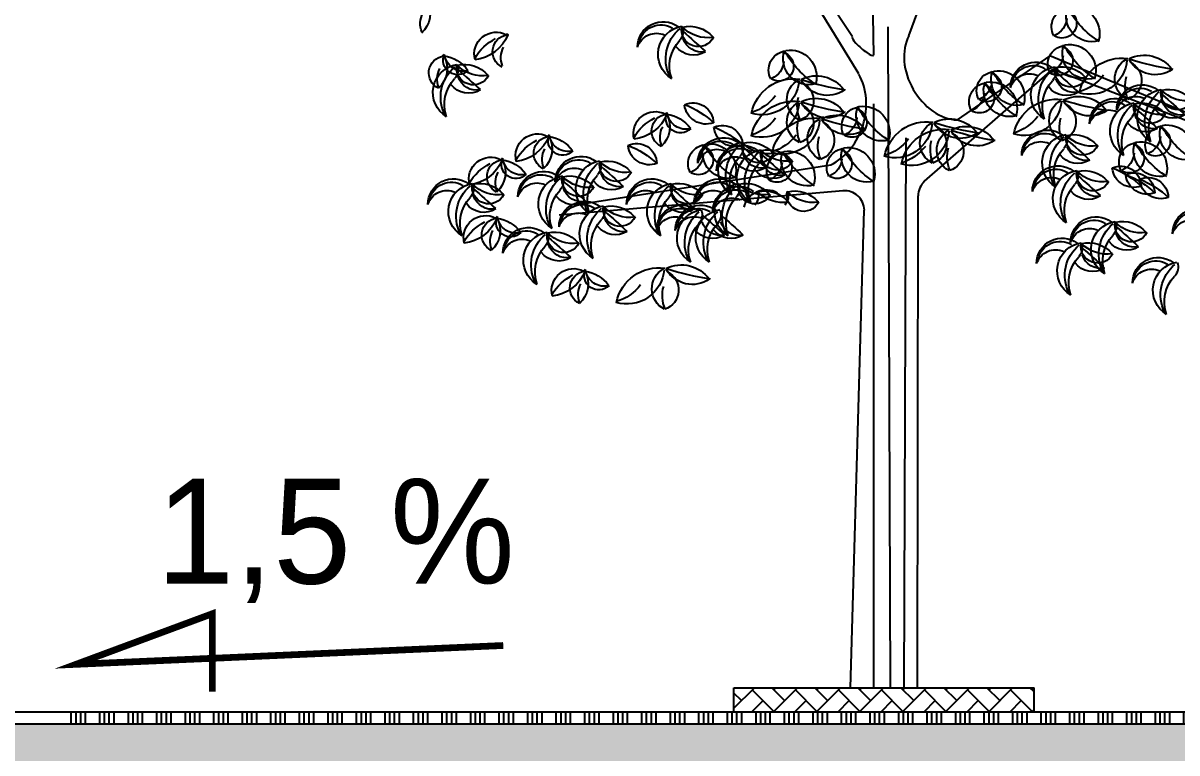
# Model space of a CAD drawing. Header units: metres. Extents: x 563124 to 573994, y 2062953 to 2068466.
# Drawn here: x 572878.2 to 572955.2, y 2065774 to 2065822.8 of the extents above; entities that cross this region are included whole.
import ezdxf

# ---------------------------------------------------------------- set-up
doc = ezdxf.new("R2010")
doc.units = ezdxf.units.M
doc.linetypes.add('ACAD_ISO06W100', pattern=[36, 24, -3, 0, -3, 0, -3, 0, -3])
for name, color, linetype in [('00 - hatch GT', 8, 'CONTINUOUS'), ('A', 7, 'CONTINUOUS'), ('MC2', 9, 'CONTINUOUS'), ('MCN', 7, 'CONTINUOUS'), ('Muong', 5, 'CONTINUOUS')]:
    doc.layers.add(name, color=color, linetype=linetype)
doc.styles.add('KTEN', font='VHAVAN.ttf')

# ---------------------------------------------------------------- blocks, each defined once
blk = doc.blocks.new('cay')
at = {"layer": 'A', "color": 86, "ltscale": 5}
for p, q in [((-0.155, 13.254), (-0.107, 9.681)), ((0.435, 9.974), (1.021, 11.585)), ((-0.428, 9.957), (-1.211, 11.151)), ((-0.33, 9.391), (-1.358, 11.077)), ((2.591, 9.667), (1.176, 8.688)), ((4.696, 8.791), (2.591, 9.667)), ((0.676, 7.751), (2.639, 9.467)), ((2.639, 9.467), (5.808, 8.244)), ((-4.598, 7.401), (-0.76, 8.001)), ((-0.572, 7.603), (-4.915, 7.231))]:
    blk.add_line(p, q, dxfattribs=at)
at = {"layer": 'A', "color": 35, "ltscale": 5}
for p, q in [((0.115, 10.111), (0.147, 0.003)), ((-0.101, 0.003), (-0.101, 8.937)), ((0.391, 8.414), (0.359, 0.003)), ((0.569, 0.003), (0.579, 7.525)), ((-0.46, 0.003), (-0.246, 7.309)), ((-0.46, 0.003), (0.569, 0.003))]:
    blk.add_line(p, q, dxfattribs=at)
at = {"layer": 'A', "color": 86, "ltscale": 5, "extrusion": (0, 0, -1)}
for centre, major_axis, start_param, end_param in [((-7.289, 10.318), (-0.285, 0.285), 1.860342, 3.201623), ((2.948, 10.011), (-0.286, 0.286), 0.614746, 2.622486), ((-6.7, 10.157), (0.239, 0.239), 3.552711, 4.423649), ((2.909, 10.111), (-0.206, 0.206), 5.007198, 6.905219), ((2.776, 10.165), (-0.159, 0.159), 1.150101, 4.47849), ((2.534, 10.27), (-0.225, 0.225), 2.445088, 3.504227), ((3.234, 10.279), (-0.279, 0.279), 3.659555, 5.835108), ((4.075, 11.053), (0.971, 0.971), 2.912087, 3.439363), ((-3.325, 9.801), (-0.276, 0.276), 5.498117, 7.704834), ((-3.358, 9.799), (-0.242, 0.242), 5.711118, 7.611277), ((-2.966, 9.691), (-0.308, 0.308), 4.472835, 6.909417), ((-2.682, 9.621), (0.426, 0.426), 3.467395, 4.80905), ((-3.218, 10.043), (0.142, 0.142), 0.420212, 1.534934), ((-2.783, 10.067), (-0.182, 0.182), 2.815363, 5.688932), ((-2.643, 10.483), (0.38, 0.38), 2.187742, 3.17496), ((-2.922, 9.649), (-0.334, 0.334), 0.556112, 1.642752), ((-5.875, 9.694), (0.238, 0.238), 3.667651, 5.98499), ((-6.272, 10.221), (-0.436, 0.436), 2.738079, 3.818561), ((-5.546, 9.253), (0.537, 0.537), 4.446906, 5.034605), ((-5.671, 9.732), (-0.185, 0.185), 4.383511, 6.915795), ((-5.708, 9.994), (-0.00665, 0.00665), 5.115902, 9.021265), ((-3.423, 9.707), (0.217, 0.217), 4.239143, 5.920483), ((-2.647, 9.512), (-0.409, 0.409), 5.158521, 6.247323), ((-12.198, -0.546), (-9.908, 9.908), 1.49981, 1.532128), ((-2.733, 10.025), (0.211, 0.211), 2.160582, 3.622054), ((-2.733, 10.025), (0.211, 0.211), 2.160582, 3.622054), ((-5.466, 9.638), (-0.239, 0.239), 5.123508, 5.994445), ((-2.857, 10.022), (0.242, 0.242), 1.795823, 3.271524), ((-1.418, 9.453), (-0.206, 0.206), 5.007198, 6.905219), ((-1.552, 9.507), (-0.159, 0.159), 1.150101, 4.47849), ((-1.093, 9.621), (0.279, 0.279), 2.088759, 4.264312), ((-0.253, 10.395), (0.971, 0.971), 2.912087, 3.439363), ((-1.38, 9.352), (-0.286, 0.286), 0.614746, 2.622486), ((2.852, 9.539), (-0.206, 0.206), 5.007198, 6.905219), ((2.719, 9.593), (-0.159, 0.159), 1.150101, 4.47849), ((3.177, 9.707), (0.279, 0.279), 2.088759, 4.264312), ((4.017, 10.481), (0.971, 0.971), 2.912087, 3.439363), ((2.891, 9.438), (-0.286, 0.286), 0.614746, 2.622486), ((4.034, 9.148), (-0.375, 0.375), 0.326398, 1.725779), ((-6.646, 9.407), (0.185, 0.185), 2.812715, 5.344999), ((-6.409, 9.107), (-0.308, 0.308), 4.472835, 6.909417), ((-7.029, 9.474), (0.285, 0.285), 0.289545, 1.630827), ((-6.466, 9.602), (0.157, 0.157), 1.563048, 4.361475), ((-6.683, 9.67), (-0.00665, 0.00665), 5.115902, 9.021265), ((-6.745, 9.138), (-0.377, 0.377), 0.918783, 1.727508), ((-6.382, 9.724), (0.204, 0.204), 2.093295, 3.787016), ((-6.66, 9.459), (-0.142, 0.142), 1.991008, 3.10573), ((-6.225, 9.482), (0.182, 0.182), 1.244566, 4.118135), ((-6.085, 9.898), (0.38, 0.38), 2.187742, 3.17496), ((-6.364, 9.065), (0.334, 0.334), -1.014685, 0.071956), ((-1.794, 9.611), (-0.225, 0.225), 2.445088, 3.504227), ((2.378, 9.182), (0.276, 0.276), 3.927321, 6.134038), ((2.345, 9.179), (-0.242, 0.242), 5.711118, 7.611277), ((2.476, 9.697), (-0.225, 0.225), 2.445088, 3.504227), ((3.204, 9.649), (-0.402, 0.402), 2.433136, 4.223651), ((3.692, 8.973), (-0.468, 0.468), 5.699572, 7.205201), ((3.934, 9.312), (-0.247, 0.247), 4.396524, 6.561294), ((3.686, 9.294), (0.218, 0.218), -0.325702, 2.039209), ((5.125, 13.761), (-3.075, 3.075), 4.075814, 4.235243), ((4.204, 9.839), (0.325, 0.325), 1.757159, 3.40724), ((-6.441, 9.313), (-0.239, 0.239), 5.123508, 5.994445), ((-6.124, 9.037), (-0.426, 0.426), 5.038191, 6.379846), ((-15.64, -1.13), (9.908, 9.908), -0.070986, -0.038668), ((-1.323, 8.658), (0.468, 0.468), 4.128775, 5.634405), ((-0.981, 8.833), (0.375, 0.375), -1.244398, 0.154982), ((1.763, 9.138), (0.206, 0.206), 3.436401, 5.334422), ((1.629, 9.192), (0.159, 0.159), -0.420695, 2.907694), ((2.088, 9.306), (-0.279, 0.279), 3.659555, 5.835108), ((2.928, 10.08), (-0.971, 0.971), 4.482883, 5.01016), ((1.802, 9.037), (0.286, 0.286), -0.95605, 1.05169), ((2.28, 9.087), (0.217, 0.217), 4.239143, 5.920483), ((2.737, 9.072), (-0.308, 0.308), 4.472835, 6.909417), ((3.021, 9.002), (-0.426, 0.426), 5.038191, 6.379846), ((2.485, 9.424), (-0.142, 0.142), 1.991008, 3.10573), ((2.92, 9.447), (0.182, 0.182), 1.244566, 4.118135), ((3.06, 9.863), (0.38, 0.38), 2.187742, 3.17496), ((2.781, 9.029), (0.334, 0.334), -1.014685, 0.071956), ((-6.495, -1.166), (-9.908, 9.908), 1.49981, 1.532128), ((2.818, 9.832), (-0.53, 0.53), 3.01483, 3.620465), ((-6.089, 8.928), (0.409, 0.409), 3.587724, 4.676526), ((-6.299, 9.438), (-0.242, 0.242), 3.366619, 4.84232), ((-6.175, 9.441), (0.211, 0.211), 2.160582, 3.622054), ((-6.175, 9.441), (0.211, 0.211), 2.160582, 3.622054), ((-1.811, 9.334), (-0.402, 0.402), 2.433136, 4.223651), ((-1.081, 8.997), (0.247, 0.247), 2.825728, 4.990497), ((-1.329, 8.979), (-0.218, 0.218), 1.245095, 3.610005), ((0.109, 13.446), (-3.075, 3.075), 4.075814, 4.235243), ((-0.812, 9.524), (-0.325, 0.325), 3.327955, 4.978036), ((1.648, 8.966), (0.206, 0.206), 3.436401, 5.334422), ((1.515, 9.02), (-0.159, 0.159), 1.150101, 4.47849), ((1.387, 9.296), (-0.225, 0.225), 2.445088, 3.504227), ((1.973, 9.134), (-0.279, 0.279), 3.659555, 5.835108), ((2.814, 9.908), (-0.971, 0.971), 4.482883, 5.01016), ((1.687, 8.865), (0.286, 0.286), -0.95605, 1.05169), ((3.056, 8.892), (0.409, 0.409), 3.587724, 4.676526), ((2.846, 9.402), (-0.242, 0.242), 3.366619, 4.84232), ((2.97, 9.405), (0.211, 0.211), 2.160582, 3.622054), ((2.97, 9.405), (0.211, 0.211), 2.160582, 3.622054), ((4.004, 8.836), (0.276, 0.276), 3.927321, 6.134038), ((3.972, 8.833), (0.242, 0.242), 4.140322, 6.04048), ((4.24, 9.21), (0.351, 0.351), 3.505368, 4.213137), ((4.408, 8.683), (-0.334, 0.334), 0.556112, 1.642752), ((-2.198, 9.517), (0.53, 0.53), 1.444034, 2.049669), ((-1.323, 8.315), (-0.468, 0.468), 5.699572, 7.205201), ((-0.775, 8.895), (-0.351, 0.351), 5.076164, 5.783933), ((-0.981, 8.489), (0.375, 0.375), -1.244398, 0.154982), ((1.273, 9.124), (-0.225, 0.225), 2.445088, 3.504227), ((2.689, 8.343), (0.468, 0.468), 4.128775, 5.634405), ((3.031, 8.518), (0.375, 0.375), -1.244398, 0.154982), ((3.589, 8.628), (-0.276, 0.276), 5.498117, 7.704834), ((3.907, 8.742), (0.217, 0.217), 4.239143, 5.920483), ((4.363, 8.726), (-0.308, 0.308), 4.472835, 6.909417), ((4.648, 8.656), (0.426, 0.426), 3.467395, 4.80905), ((4.112, 9.078), (0.142, 0.142), 0.420212, 1.534934), ((4.547, 9.101), (0.182, 0.182), 1.244566, 4.118135), ((4.687, 9.517), (0.38, 0.38), 2.187742, 3.17496), ((-4.868, -1.512), (9.908, 9.908), -0.070986, -0.038668), ((-3.442, 8.479), (0.238, 0.238), 3.667651, 5.98499), ((-2.866, 8.639), (0.22, 0.22), -1.216832, 0.772059), ((-2.667, 8.955), (0.234, 0.234), 2.008596, 3.810898), ((-3.488, 7.644), (0.97, 0.97), -0.413939, -0.030834), ((-1.811, 8.991), (-0.402, 0.402), 2.433136, 4.223651), ((-1.081, 8.654), (-0.247, 0.247), 4.396524, 6.561294), ((-1.329, 8.636), (0.218, 0.218), -0.325702, 2.039209), ((0.109, 13.102), (-3.075, 3.075), 4.075814, 4.235243), ((-0.812, 9.181), (0.325, 0.325), 1.757159, 3.40724), ((-0.301, 8.593), (-0.206, 0.206), 5.007198, 6.905219), ((-0.434, 8.648), (-0.159, 0.159), 1.150101, 4.47849), ((0.024, 8.761), (-0.279, 0.279), 3.659555, 5.835108), ((0.865, 9.535), (0.971, 0.971), 2.912087, 3.439363), ((-0.262, 8.493), (-0.286, 0.286), 0.614746, 2.622486), ((2.201, 9.019), (-0.402, 0.402), 2.433136, 4.223651), ((2.931, 8.682), (-0.247, 0.247), 4.396524, 6.561294), ((2.683, 8.664), (0.218, 0.218), -0.325702, 2.039209), ((4.122, 13.131), (-3.075, 3.075), 4.075814, 4.235243), ((3.201, 9.209), (-0.325, 0.325), 3.327955, 4.978036), ((3.491, 8.534), (0.217, 0.217), 4.239143, 5.920483), ((3.557, 8.626), (-0.242, 0.242), 5.711118, 7.611277), ((3.948, 8.518), (-0.308, 0.308), 4.472835, 6.909417), ((4.233, 8.448), (0.426, 0.426), 3.467395, 4.80905), ((3.697, 8.87), (0.142, 0.142), 0.420212, 1.534934), ((4.131, 8.893), (-0.182, 0.182), 2.815363, 5.688932), ((4.272, 9.309), (0.38, 0.38), 2.187742, 3.17496), ((3.992, 8.476), (-0.334, 0.334), 0.556112, 1.642752), ((-5.284, -1.719), (9.908, 9.908), -0.070986, -0.038668), ((4.683, 8.546), (-0.409, 0.409), 5.158521, 6.247323), ((4.473, 9.056), (0.242, 0.242), 1.795823, 3.271524), ((4.597, 9.059), (0.211, 0.211), 2.160582, 3.622054), ((4.597, 9.059), (0.211, 0.211), 2.160582, 3.622054), ((-3.839, 9.006), (-0.436, 0.436), 2.738079, 3.818561), ((-3.113, 8.039), (0.537, 0.537), 4.446906, 5.034605), ((-3.238, 8.518), (-0.185, 0.185), 4.383511, 6.915795), ((-3.622, 8.585), (-0.285, 0.285), 1.860342, 3.201623), ((-3.059, 8.712), (0.157, 0.157), 1.563048, 4.361475), ((-3.275, 8.78), (-0.00665, 0.00665), 5.115902, 9.021265), ((-3.338, 8.248), (-0.377, 0.377), 0.918783, 1.727508), ((-2.975, 8.834), (0.204, 0.204), 2.093295, 3.787016), ((-2.198, 9.173), (-0.53, 0.53), 3.01483, 3.620465), ((-1.496, 8.733), (-0.402, 0.402), 2.433136, 4.223651), ((-1.008, 8.057), (0.468, 0.468), 4.128775, 5.634405), ((-0.775, 8.551), (0.351, 0.351), 3.505368, 4.213137), ((-0.766, 8.396), (-0.247, 0.247), 4.396524, 6.561294), ((-1.014, 8.378), (0.218, 0.218), -0.325702, 2.039209), ((-0.666, 8.231), (0.375, 0.375), -1.244398, 0.154982), ((0.425, 12.844), (-3.075, 3.075), 4.075814, 4.235243), ((-0.496, 8.923), (-0.325, 0.325), 3.327955, 4.978036), ((-0.676, 8.752), (-0.225, 0.225), 2.445088, 3.504227), ((0.711, 8), (0.468, 0.468), 4.128775, 5.634405), ((1.054, 8.174), (0.375, 0.375), -1.244398, 0.154982), ((1.312, 8.06), (0.375, 0.375), -1.244398, 0.154982), ((1.815, 9.202), (0.53, 0.53), 1.444034, 2.049669), ((3.237, 8.58), (-0.351, 0.351), 5.076164, 5.783933), ((4.268, 8.339), (-0.409, 0.409), 5.158521, 6.247323), ((4.181, 8.852), (0.211, 0.211), 2.160582, 3.622054), ((4.181, 8.852), (0.211, 0.211), 2.160582, 3.622054), ((-5.244, 8.139), (-0.238, 0.238), 5.238447, 7.555786), ((-3.033, 8.424), (0.239, 0.239), 3.552711, 4.423649), ((-2.416, 8.294), (0.22, 0.22), -1.216832, 0.772059), ((-2.217, 8.609), (-0.234, 0.234), 3.579392, 5.381695), ((-3.038, 7.298), (-0.97, 0.97), 1.156858, 1.539962), ((0.223, 8.676), (-0.402, 0.402), 2.433136, 4.223651), ((0.481, 8.561), (-0.402, 0.402), 2.433136, 4.223651), ((0.969, 7.885), (0.468, 0.468), 4.128775, 5.634405), ((0.954, 8.339), (0.247, 0.247), 2.825728, 4.990497), ((0.705, 8.321), (-0.218, 0.218), 1.245095, 3.610005), ((2.144, 12.787), (-3.075, 3.075), 4.075814, 4.235243), ((1.223, 8.866), (0.325, 0.325), 1.757159, 3.40724), ((1.212, 8.224), (0.247, 0.247), 2.825728, 4.990497), ((0.963, 8.206), (-0.218, 0.218), 1.245095, 3.610005), ((2.402, 12.672), (-3.075, 3.075), 4.075814, 4.235243), ((1.481, 8.751), (-0.325, 0.325), 3.327955, 4.978036), ((2.551, 8.144), (-0.276, 0.276), 5.498117, 7.704834), ((2.518, 8.141), (-0.242, 0.242), 5.711118, 7.611277), ((2.954, 7.992), (0.334, 0.334), -1.014685, 0.071956), ((4.058, 8.849), (0.242, 0.242), 1.795823, 3.271524), ((4.342, 8.307), (-0.206, 0.206), 5.007198, 6.905219), ((4.209, 8.361), (-0.159, 0.159), 1.150101, 4.47849), ((4.667, 8.475), (0.279, 0.279), 2.088759, 4.264312), ((5.508, 9.249), (0.971, 0.971), 2.912087, 3.439363), ((4.381, 8.207), (-0.286, 0.286), 0.614746, 2.622486), ((-5.642, 8.666), (0.436, 0.436), 1.167283, 2.247765), ((-4.916, 7.698), (-0.537, 0.537), 6.017703, 6.605402), ((-5.041, 8.177), (0.185, 0.185), 2.812715, 5.344999), ((-5.424, 8.244), (-0.285, 0.285), 1.860342, 3.201623), ((-4.861, 8.371), (-0.157, 0.157), 3.133844, 5.932271), ((-5.078, 8.439), (0.00665, 0.00665), 3.545106, 7.450468), ((-5.14, 7.907), (0.377, 0.377), -0.652013, 0.156712), ((-4.777, 8.493), (-0.204, 0.204), 3.664091, 5.357812), ((-3.731, 8.017), (0.22, 0.22), -1.216832, 0.772059), ((-4.354, 7.021), (-0.97, 0.97), 1.156858, 1.539962), ((-2.651, 8.021), (-0.206, 0.206), 5.007198, 6.905219), ((-2.404, 8.027), (0.276, 0.276), 3.927321, 6.134038), ((-2.436, 8.024), (-0.242, 0.242), 5.711118, 7.611277), ((-2.326, 8.189), (0.279, 0.279), 2.088759, 4.264312), ((-1.485, 8.963), (0.971, 0.971), 2.912087, 3.439363), ((-2.612, 7.92), (-0.286, 0.286), 0.614746, 2.622486), ((-2.118, 7.912), (-0.276, 0.276), 5.498117, 7.704834), ((-2.045, 7.917), (-0.308, 0.308), 4.472835, 6.909417), ((-1.76, 7.847), (-0.426, 0.426), 5.038191, 6.379846), ((-2.296, 8.269), (-0.142, 0.142), 1.991008, 3.10573), ((-1.862, 8.292), (0.182, 0.182), 1.244566, 4.118135), ((-1.722, 8.708), (0.38, 0.38), 2.187742, 3.17496), ((-2.001, 7.874), (0.334, 0.334), -1.014685, 0.071956), ((-1.882, 8.915), (0.53, 0.53), 1.444034, 2.049669), ((-0.46, 8.294), (-0.351, 0.351), 5.076164, 5.783933), ((-0.163, 8.858), (0.53, 0.53), 1.444034, 2.049669), ((1.26, 8.236), (-0.351, 0.351), 5.076164, 5.783933), ((2.453, 8.05), (0.217, 0.217), 4.239143, 5.920483), ((2.91, 8.034), (-0.308, 0.308), 4.472835, 6.909417), ((3.194, 7.964), (-0.426, 0.426), 5.038191, 6.379846), ((2.658, 8.386), (-0.142, 0.142), 1.991008, 3.10573), ((3.093, 8.409), (-0.182, 0.182), 2.815363, 5.688932), ((3.233, 8.825), (0.38, 0.38), 2.187742, 3.17496), ((-6.322, -2.203), (9.908, 9.908), -0.070986, -0.038668), ((3.941, 8.049), (-0.206, 0.206), 5.007198, 6.905219), ((3.808, 8.103), (-0.159, 0.159), 1.150101, 4.47849), ((4.266, 8.217), (-0.279, 0.279), 3.659555, 5.835108), ((5.106, 8.991), (-0.971, 0.971), 4.482883, 5.01016), ((3.98, 7.949), (-0.286, 0.286), 0.614746, 2.622486), ((3.967, 8.465), (-0.225, 0.225), 2.445088, 3.504227), ((-5.958, 7.782), (-0.238, 0.238), 5.238447, 7.555786), ((-4.836, 8.083), (-0.239, 0.239), 5.123508, 5.994445), ((-4.582, 7.741), (0.276, 0.276), 3.927321, 6.134038), ((-3.532, 8.333), (-0.234, 0.234), 3.579392, 5.381695), ((-2.784, 8.075), (0.159, 0.159), -0.420695, 2.907694), ((-3.026, 8.179), (-0.225, 0.225), 2.445088, 3.504227), ((-2.502, 7.933), (0.217, 0.217), 4.239143, 5.920483), ((-2.215, 7.818), (0.217, 0.217), 4.239143, 5.920483), ((-2.15, 7.91), (-0.242, 0.242), 5.711118, 7.611277), ((-1.725, 7.737), (0.409, 0.409), 3.587724, 4.676526), ((-1.759, 7.802), (-0.308, 0.308), 4.472835, 6.909417), ((-1.474, 7.732), (0.426, 0.426), 3.467395, 4.80905), ((-11.277, -2.32), (-9.908, 9.908), 1.49981, 1.532128), ((-1.812, 8.25), (0.211, 0.211), 2.160582, 3.622054), ((-1.812, 8.25), (0.211, 0.211), 2.160582, 3.622054), ((-2.01, 8.154), (0.142, 0.142), 0.420212, 1.534934), ((-1.575, 8.178), (-0.182, 0.182), 2.815363, 5.688932), ((-1.435, 8.594), (0.38, 0.38), 2.187742, 3.17496), ((-1.714, 7.76), (-0.334, 0.334), 0.556112, 1.642752), ((-10.99, -2.435), (9.908, 9.908), -0.070986, -0.038668), ((-1.447, 7.906), (0.206, 0.206), 3.436401, 5.334422), ((-1.58, 7.96), (0.159, 0.159), -0.420695, 2.907694), ((-1.122, 8.074), (-0.279, 0.279), 3.659555, 5.835108), ((-0.281, 8.848), (-0.971, 0.971), 4.482883, 5.01016), ((-1.408, 7.806), (0.286, 0.286), -0.95605, 1.05169), ((-0.53, 7.963), (-0.206, 0.206), 5.007198, 6.905219), ((-0.663, 8.017), (-0.159, 0.159), 1.150101, 4.47849), ((-0.205, 8.131), (0.279, 0.279), 2.088759, 4.264312), ((0.636, 8.905), (-0.971, 0.971), 4.482883, 5.01016), ((-0.491, 7.863), (-0.286, 0.286), 0.614746, 2.622486), ((0.095, 8.743), (0.53, 0.53), 1.444034, 2.049669), ((1.518, 8.122), (-0.351, 0.351), 5.076164, 5.783933), ((3.229, 7.854), (0.409, 0.409), 3.587724, 4.676526), ((3.019, 8.365), (-0.242, 0.242), 3.366619, 4.84232), ((3.143, 8.368), (0.211, 0.211), 2.160582, 3.622054), ((3.143, 8.368), (0.211, 0.211), 2.160582, 3.622054), ((3.565, 8.208), (0.225, 0.225), 0.874292, 1.93343), ((-6.356, 8.309), (-0.436, 0.436), 2.738079, 3.818561), ((-5.63, 7.341), (0.537, 0.537), 4.446906, 5.034605), ((-5.755, 7.82), (-0.185, 0.185), 4.383511, 6.915795), ((-6.138, 7.887), (0.285, 0.285), 0.289545, 1.630827), ((-5.576, 8.014), (-0.157, 0.157), 3.133844, 5.932271), ((-5.792, 8.082), (-0.00665, 0.00665), 5.115902, 9.021265), ((-5.854, 7.55), (0.377, 0.377), -0.652013, 0.156712), ((-5.492, 8.136), (-0.204, 0.204), 3.664091, 5.357812), ((-4.68, 7.646), (0.217, 0.217), 4.239143, 5.920483), ((-4.614, 7.738), (0.242, 0.242), 4.140322, 6.04048), ((-4.223, 7.631), (-0.308, 0.308), 4.472835, 6.909417), ((-3.938, 7.56), (-0.426, 0.426), 5.038191, 6.379846), ((-4.475, 7.983), (-0.142, 0.142), 1.991008, 3.10573), ((-4.04, 8.006), (-0.182, 0.182), 2.815363, 5.688932), ((-3.9, 8.422), (0.38, 0.38), 2.187742, 3.17496), ((-4.179, 7.588), (-0.334, 0.334), 0.556112, 1.642752), ((-13.455, -2.607), (-9.908, 9.908), 1.49981, 1.532128), ((-1.936, 8.248), (-0.242, 0.242), 3.366619, 4.84232), ((-1.439, 7.623), (-0.409, 0.409), 5.158521, 6.247323), ((-1.525, 8.136), (0.211, 0.211), 2.160582, 3.622054), ((-1.525, 8.136), (0.211, 0.211), 2.160582, 3.622054), ((-1.822, 8.064), (-0.225, 0.225), 2.445088, 3.504227), ((-0.905, 8.122), (0.225, 0.225), 0.874292, 1.93343), ((2.715, 7.595), (-0.276, 0.276), 5.498117, 7.704834), ((2.683, 7.592), (-0.242, 0.242), 5.711118, 7.611277), ((3.118, 7.442), (-0.334, 0.334), 0.556112, 1.642752), ((3.676, 7.671), (-0.22, 0.22), 0.353964, 2.342855), ((3.875, 7.987), (-0.234, 0.234), 3.579392, 5.381695), ((3.053, 6.675), (-0.97, 0.97), 1.156858, 1.539962), ((-6.531, 7.397), (-0.276, 0.276), 5.498117, 7.704834), ((-5.55, 7.726), (-0.239, 0.239), 5.123508, 5.994445), ((-5.155, 7.512), (-0.276, 0.276), 5.498117, 7.704834), ((-5.188, 7.509), (-0.242, 0.242), 5.711118, 7.611277), ((-4.796, 7.401), (0.308, 0.308), 2.902039, 5.33862), ((-4.512, 7.331), (0.426, 0.426), 3.467395, 4.80905), ((-5.048, 7.753), (0.142, 0.142), 0.420212, 1.534934), ((-4.613, 7.777), (0.182, 0.182), 1.244566, 4.118135), ((-4.473, 8.193), (-0.38, 0.38), 3.758538, 4.745756), ((-4.752, 7.359), (-0.334, 0.334), 0.556112, 1.642752), ((-3.903, 7.451), (0.409, 0.409), 3.587724, 4.676526), ((-3.99, 7.964), (0.211, 0.211), 2.160582, 3.622054), ((-3.99, 7.964), (0.211, 0.211), 2.160582, 3.622054), ((-3.493, 7.397), (-0.276, 0.276), 5.498117, 7.704834), ((-2.461, 7.397), (-0.276, 0.276), 5.498117, 7.704834), ((-1.649, 8.133), (0.242, 0.242), 1.795823, 3.271524), ((2.617, 7.501), (0.217, 0.217), 4.239143, 5.920483), ((3.074, 7.485), (-0.308, 0.308), 4.472835, 6.909417), ((3.359, 7.415), (0.426, 0.426), 3.467395, 4.80905), ((2.823, 7.837), (0.142, 0.142), 0.420212, 1.534934), ((3.257, 7.86), (-0.182, 0.182), 2.815363, 5.688932), ((3.397, 8.276), (0.38, 0.38), 2.187742, 3.17496), ((-6.158, -2.753), (-9.908, 9.908), 1.49981, 1.532128), ((3.884, 7.567), (0.22, 0.22), -1.216832, 0.772059), ((4.082, 7.883), (-0.234, 0.234), 3.579392, 5.381695), ((3.261, 6.571), (-0.97, 0.97), 1.156858, 1.539962), ((4.091, 7.498), (0.22, 0.22), -1.216832, 0.772059), ((4.29, 7.814), (-0.234, 0.234), 3.579392, 5.381695), ((3.469, 6.502), (-0.97, 0.97), 1.156858, 1.539962), ((-6.629, 7.303), (0.217, 0.217), 4.239143, 5.920483), ((-6.563, 7.394), (-0.242, 0.242), 5.711118, 7.611277), ((-6.172, 7.287), (-0.308, 0.308), 4.472835, 6.909417), ((-5.887, 7.217), (-0.426, 0.426), 5.038191, 6.379846), ((-6.423, 7.639), (-0.142, 0.142), 1.991008, 3.10573), ((-5.989, 7.662), (0.182, 0.182), 1.244566, 4.118135), ((-5.848, 8.078), (0.38, 0.38), 2.187742, 3.17496), ((-6.128, 7.244), (-0.334, 0.334), 0.556112, 1.642752), ((-15.404, -2.95), (-9.908, 9.908), 1.49981, 1.532128), ((-5.253, 7.417), (-0.217, 0.217), 5.809939, 7.49128), ((-4.477, 7.222), (-0.409, 0.409), 5.158521, 6.247323), ((-14.028, -2.836), (-9.908, 9.908), 1.49981, 1.532128), ((-4.563, 7.735), (0.211, 0.211), 2.160582, 3.622054), ((-4.563, 7.735), (0.211, 0.211), 2.160582, 3.622054), ((-4.114, 7.961), (-0.242, 0.242), 3.366619, 4.84232), ((-3.591, 7.303), (0.217, 0.217), 4.239143, 5.920483), ((-3.525, 7.394), (-0.242, 0.242), 5.711118, 7.611277), ((-3.134, 7.287), (-0.308, 0.308), 4.472835, 6.909417), ((-2.849, 7.217), (-0.426, 0.426), 5.038191, 6.379846), ((-3.385, 7.639), (-0.142, 0.142), 1.991008, 3.10573), ((-2.951, 7.662), (-0.182, 0.182), 2.815363, 5.688932), ((-2.811, 8.078), (0.38, 0.38), 2.187742, 3.17496), ((-3.09, 7.244), (-0.334, 0.334), 0.556112, 1.642752), ((-12.366, -2.95), (-9.908, 9.908), 1.49981, 1.532128), ((-2.559, 7.303), (0.217, 0.217), 4.239143, 5.920483), ((-2.494, 7.394), (-0.242, 0.242), 5.711118, 7.611277), ((-2.102, 7.287), (-0.308, 0.308), 4.472835, 6.909417), ((-2.175, 7.282), (-0.276, 0.276), 5.498117, 7.704834), ((-2.207, 7.28), (-0.242, 0.242), 5.711118, 7.611277), ((-1.818, 7.217), (-0.426, 0.426), 5.038191, 6.379846), ((-2.354, 7.639), (-0.142, 0.142), 1.991008, 3.10573), ((-1.919, 7.662), (0.182, 0.182), 1.244566, 4.118135), ((-1.779, 8.078), (0.38, 0.38), 2.187742, 3.17496), ((-2.058, 7.244), (-0.334, 0.334), 0.556112, 1.642752), ((-1.749, 7.28), (-0.242, 0.242), 5.711118, 7.611277), ((-2.067, 7.524), (-0.142, 0.142), 1.991008, 3.10573), ((-1.492, 7.963), (0.38, 0.38), 2.187742, 3.17496), ((-1.772, 7.13), (0.334, 0.334), -1.014685, 0.071956), ((-1.609, 7.524), (-0.142, 0.142), 1.991008, 3.10573), ((-1.174, 7.547), (-0.182, 0.182), 2.815363, 5.688932), ((-1.034, 7.963), (0.38, 0.38), 2.187742, 3.17496), ((-1.313, 7.13), (0.334, 0.334), -1.014685, 0.071956), ((3.394, 7.305), (-0.409, 0.409), 5.158521, 6.247323), ((3.183, 7.815), (-0.242, 0.242), 3.366619, 4.84232), ((3.307, 7.818), (0.211, 0.211), 2.160582, 3.622054), ((3.307, 7.818), (0.211, 0.211), 2.160582, 3.622054), ((-5.852, 7.107), (0.409, 0.409), 3.587724, 4.676526), ((-5.939, 7.62), (-0.211, 0.211), 3.731379, 5.19285), ((-5.939, 7.62), (-0.211, 0.211), 3.731379, 5.19285), ((-4.687, 7.732), (-0.242, 0.242), 3.366619, 4.84232), ((-4.525, 7.053), (0.276, 0.276), 3.927321, 6.134038), ((-2.814, 7.107), (0.409, 0.409), 3.587724, 4.676526), ((-2.901, 7.62), (-0.211, 0.211), 3.731379, 5.19285), ((-2.901, 7.62), (-0.211, 0.211), 3.731379, 5.19285), ((-2.273, 7.188), (0.217, 0.217), 4.239143, 5.920483), ((-1.783, 7.107), (0.409, 0.409), 3.587724, 4.676526), ((-6.039, 6.889), (0.238, 0.238), 3.667651, 5.98499), ((-6.062, 7.617), (-0.242, 0.242), 3.366619, 4.84232), ((-4.623, 6.959), (0.217, 0.217), 4.239143, 5.920483), ((-4.557, 7.051), (0.242, 0.242), 4.140322, 6.04048), ((-4.166, 6.943), (-0.308, 0.308), 4.472835, 6.909417), ((-3.881, 6.873), (0.426, 0.426), 3.467395, 4.80905), ((-4.417, 7.295), (0.142, 0.142), 0.420212, 1.534934), ((-3.983, 7.318), (0.182, 0.182), 1.244566, 4.118135), ((-3.842, 7.734), (0.38, 0.38), 2.187742, 3.17496), ((-4.122, 6.901), (-0.334, 0.334), 0.556112, 1.642752), ((-13.398, -3.294), (-9.908, 9.908), 1.49981, 1.532128), ((-3.035, 6.996), (-0.276, 0.276), 5.498117, 7.704834), ((-3.067, 6.993), (-0.242, 0.242), 5.711118, 7.611277), ((-3.025, 7.617), (-0.242, 0.242), 3.366619, 4.84232), ((-2.748, 6.996), (-0.276, 0.276), 5.498117, 7.704834), ((-2.676, 6.886), (-0.308, 0.308), 4.472835, 6.909417), ((-2.78, 6.993), (-0.242, 0.242), 5.711118, 7.611277), ((-2.391, 6.816), (-0.426, 0.426), 5.038191, 6.379846), ((-2.389, 6.886), (-0.308, 0.308), 4.472835, 6.909417), ((-2.927, 7.238), (-0.142, 0.142), 1.991008, 3.10573), ((-2.104, 6.816), (-0.426, 0.426), 5.038191, 6.379846), ((-2.64, 7.238), (-0.142, 0.142), 1.991008, 3.10573), ((4.858, 6.946), (0.276, 0.276), 3.927321, 6.134038), ((4.826, 6.943), (-0.242, 0.242), 5.711118, 7.611277), ((-6.437, 7.416), (-0.436, 0.436), 2.738079, 3.818561), ((-5.711, 6.449), (0.537, 0.537), 4.446906, 5.034605), ((-5.836, 6.928), (-0.185, 0.185), 4.383511, 6.915795), ((-6.219, 6.994), (-0.285, 0.285), 1.860342, 3.201623), ((-5.657, 7.122), (-0.157, 0.157), 3.133844, 5.932271), ((-5.873, 7.19), (0.00665, 0.00665), 3.545106, 7.450468), ((-5.935, 6.658), (0.377, 0.377), -0.652013, 0.156712), ((-5.573, 7.244), (0.204, 0.204), 2.093295, 3.787016), ((-5.385, 6.652), (-0.276, 0.276), 5.498117, 7.704834), ((-3.846, 6.764), (-0.409, 0.409), 5.158521, 6.247323), ((-4.056, 7.274), (-0.242, 0.242), 3.366619, 4.84232), ((-3.932, 7.277), (0.211, 0.211), 2.160582, 3.622054), ((-3.932, 7.277), (0.211, 0.211), 2.160582, 3.622054), ((-3.132, 6.902), (0.217, 0.217), 4.239143, 5.920483), ((-2.846, 6.902), (0.217, 0.217), 4.239143, 5.920483), ((-2.356, 6.706), (0.409, 0.409), 3.587724, 4.676526), ((-11.907, -3.351), (9.908, 9.908), -0.070986, -0.038668), ((-2.442, 7.219), (0.211, 0.211), 2.160582, 3.622054), ((-2.442, 7.219), (0.211, 0.211), 2.160582, 3.622054), ((-2.069, 6.706), (0.409, 0.409), 3.587724, 4.676526), ((-11.621, -3.351), (9.908, 9.908), -0.070986, -0.038668), ((-2.156, 7.219), (0.211, 0.211), 2.160582, 3.622054), ((-2.156, 7.219), (0.211, 0.211), 2.160582, 3.622054), ((3.299, 6.816), (-0.276, 0.276), 5.498117, 7.704834), ((3.267, 6.813), (-0.242, 0.242), 5.711118, 7.611277), ((3.658, 6.706), (-0.308, 0.308), 4.472835, 6.909417), ((3.943, 6.636), (-0.426, 0.426), 5.038191, 6.379846), ((3.407, 7.058), (-0.142, 0.142), 1.991008, 3.10573), ((3.842, 7.081), (-0.182, 0.182), 2.815363, 5.688932), ((3.982, 7.497), (0.38, 0.38), 2.187742, 3.17496), ((3.703, 6.663), (0.334, 0.334), -1.014685, 0.071956), ((4.76, 6.852), (0.217, 0.217), 4.239143, 5.920483), ((-5.631, 6.834), (0.239, 0.239), 3.552711, 4.423649), ((-5.417, 6.65), (-0.242, 0.242), 5.711118, 7.611277), ((-5.026, 6.542), (-0.308, 0.308), 4.472835, 6.909417), ((-4.741, 6.472), (0.426, 0.426), 3.467395, 4.80905), ((-5.277, 6.894), (0.142, 0.142), 0.420212, 1.534934), ((-4.842, 6.917), (0.182, 0.182), 1.244566, 4.118135), ((-4.702, 7.333), (0.38, 0.38), 2.187742, 3.17496), ((-4.981, 6.5), (-0.334, 0.334), 0.556112, 1.642752), ((-14.257, -3.695), (-9.908, 9.908), 1.49981, 1.532128), ((-2.566, 7.217), (0.242, 0.242), 1.795823, 3.271524), ((-2.28, 7.217), (-0.242, 0.242), 3.366619, 4.84232), ((2.78, 6.491), (0.276, 0.276), 3.927321, 6.134038), ((3.202, 6.722), (0.217, 0.217), 4.239143, 5.920483), ((3.978, 6.526), (0.409, 0.409), 3.587724, 4.676526), ((-5.573, -3.531), (9.908, 9.908), -0.070986, -0.038668), ((3.892, 7.039), (0.211, 0.211), 2.160582, 3.622054), ((3.892, 7.039), (0.211, 0.211), 2.160582, 3.622054), ((-5.482, 6.558), (0.217, 0.217), 4.239143, 5.920483), ((-4.706, 6.363), (-0.409, 0.409), 5.158521, 6.247323), ((-4.792, 6.876), (0.211, 0.211), 2.160582, 3.622054), ((-4.792, 6.876), (0.211, 0.211), 2.160582, 3.622054), ((2.682, 6.397), (0.217, 0.217), 4.239143, 5.920483), ((2.748, 6.489), (-0.242, 0.242), 5.711118, 7.611277), ((3.139, 6.381), (-0.308, 0.308), 4.472835, 6.909417), ((3.424, 6.311), (-0.426, 0.426), 5.038191, 6.379846), ((2.887, 6.733), (-0.142, 0.142), 1.991008, 3.10573), ((3.322, 6.757), (0.182, 0.182), 1.244566, 4.118135), ((3.462, 7.173), (0.38, 0.38), 2.187742, 3.17496), ((3.183, 6.339), (0.334, 0.334), -1.014685, 0.071956), ((-6.093, -3.856), (9.908, 9.908), -0.070986, -0.038668), ((3.768, 7.037), (-0.242, 0.242), 3.366619, 4.84232), ((-4.916, 6.873), (0.242, 0.242), 1.795823, 3.271524), ((-3.045, 5.941), (-0.375, 0.375), 0.326398, 1.725779), ((3.459, 6.202), (0.409, 0.409), 3.587724, 4.676526), ((3.372, 6.715), (0.211, 0.211), 2.160582, 3.622054), ((3.372, 6.715), (0.211, 0.211), 2.160582, 3.622054), ((4.245, 6.194), (-0.276, 0.276), 5.498117, 7.704834), ((4.212, 6.191), (-0.242, 0.242), 5.711118, 7.611277), ((-4.692, 6.078), (-0.238, 0.238), 5.238447, 7.555786), ((-5.09, 6.605), (0.436, 0.436), 1.167283, 2.247765), ((-4.489, 6.116), (0.185, 0.185), 2.812715, 5.344999), ((-4.872, 6.183), (-0.285, 0.285), 1.860342, 3.201623), ((-4.309, 6.31), (-0.157, 0.157), 3.133844, 5.932271), ((-4.526, 6.379), (-0.00665, 0.00665), 5.115902, 9.021265), ((-4.588, 5.846), (0.377, 0.377), -0.652013, 0.156712), ((-4.225, 6.433), (-0.204, 0.204), 3.664091, 5.357812), ((-3.876, 6.442), (-0.402, 0.402), 2.433136, 4.223651), ((-3.388, 5.766), (0.468, 0.468), 4.128775, 5.634405), ((-3.146, 6.105), (-0.247, 0.247), 4.396524, 6.561294), ((-3.394, 6.087), (0.218, 0.218), -0.325702, 2.039209), ((-1.955, 10.554), (3.075, 3.075), 2.505018, 2.664447), ((-2.876, 6.632), (0.325, 0.325), 1.757159, 3.40724), ((3.248, 6.712), (-0.242, 0.242), 3.366619, 4.84232), ((4.147, 6.1), (0.217, 0.217), 4.239143, 5.920483), ((4.604, 6.084), (-0.308, 0.308), 4.472835, 6.909417), ((4.888, 6.014), (0.426, 0.426), 3.467395, 4.80905), ((4.352, 6.436), (0.142, 0.142), 0.420212, 1.534934), ((-4.364, 5.638), (-0.537, 0.537), 6.017703, 6.605402), ((-4.284, 6.022), (-0.239, 0.239), 5.123508, 5.994445), ((4.923, 5.905), (-0.409, 0.409), 5.158521, 6.247323), ((-4.262, 6.625), (-0.53, 0.53), 3.01483, 3.620465), ((-2.839, 6.003), (0.351, 0.351), 3.505368, 4.213137)]:
    blk.add_ellipse(centre, major_axis=major_axis, ratio=1, start_param=start_param, end_param=end_param, dxfattribs=at)
at = {"layer": 'A', "color": 86, "ltscale": 5}
for centre, major_axis, ratio, start_param, end_param in [((-0.269, 9.817), (-0.161, 0.138), 0.192115, -0.055638, 3.197231), ((1.036, 9.464), (-0.411, 0.713), 0.749708, 0.445345, 2.696248), ((-1.064, 8.856), (0.283, 0.914), 0.873851, 3.848688, 5.57609), ((-0.547, 7.304), (-0.213, 0.213), 1, 3.943935, 5.582829), ((0.88, 7.53), (0.213, 0.213), 1, 1.531033, 2.372202)]:
    blk.add_ellipse(centre, major_axis=major_axis, ratio=ratio, start_param=start_param, end_param=end_param, dxfattribs=at)

msp = doc.modelspace()

# ---------------------------------------------------------------- hatches: boundary and pattern name
at = {"layer": '00 - hatch GT', "lineweight": -3}
h = msp.add_hatch(dxfattribs=at)
h.set_pattern_fill('AR-SAND', color=251, scale=0.1, style=0)
h.set_pattern_definition([(37.5, (4514.3622, 511.521), (-0.1600031296, 4.894132373), [0, -3.8608, 0, -4.318, 0, -4.1275]), (7.5, (4514.362, 511.521), (4.495232831, 7.168251006), [0, -2.0828, 0, -3.4798, 0, -1.3335]), (327.5, (4511.238, 511.521), (7.909923702, 0.014371847), [0, -1.27, 0, -4.572, 0, -5.969]), (317.5, (4511.238, 511.521), (7.635564525, 2.229293233), [0, -0.635, 0, -2.9972, 0, -3.429])])
h.paths.add_polyline_path([(572385.646, 2065770.291), (572385.646, 2065724.285), (572985.646, 2065724.285), (572985.64, 2065775.974), (572865.64, 2065775.974), (572865.574, 2065770.292), (572665.646, 2065772.595), (572665.646, 2065781.808), (572585.646, 2065781.808), (572585.646, 2065772.595)])
at = {"layer": 'MC2', "linetype": 'Continuous', "lineweight": -3}
h = msp.add_hatch(dxfattribs=at)
h.set_pattern_fill('AR-HBONE', color=8, scale=0.01, style=0)
h.set_pattern_definition([(135, (1139208.1859, -2524.9011), (-1e-16, 1.43684097937), [3.048, -1.016]), (45, (1139207.4675, -2524.1827), (-1e-16, 1.43684097937), [3.048, -1.016])])
h.paths.add_polyline_path([(572925.658, 2065778.374), (572945.697, 2065778.374), (572945.697, 2065776.774), (572925.658, 2065776.774)])
h = msp.add_hatch(dxfattribs=at)
h.set_pattern_fill('ANSI34', color=256, scale=0.1, angle=45, style=0)
h.set_pattern_definition([(90, (1139153.1405, -2981.2479), (1.905, 3e-16), []), (90, (1139152.823, -2980.9304), (1.905, 3e-16), []), (90, (1139152.5055, -2980.6129), (1.905, 3e-16), []), (90, (1139152.188, -2980.2954), (1.905, 3e-16), [])])
h.paths.add_polyline_path([(572985.646, 2065775.974), (572985.646, 2065776.774), (572880.646, 2065776.774), (572880.646, 2065775.974)])

# ---------------------------------------------------------------- linework, layer by layer
for p, q in [((572925.658, 2065776.774), (572925.658, 2065778.374)), ((572925.658, 2065778.374), (572945.697, 2065778.374)), ((572945.697, 2065776.774), (572945.697, 2065778.374))]:
    msp.add_line(p, q, dxfattribs=at)
at = {"layer": 'MC2', "linetype": 'Continuous', "lineweight": -3, "const_width": 0.45}
msp.add_lwpolyline([(572910.258, 2065781.199), (572881.729, 2065779.942), (572890.836, 2065783.322), (572890.836, 2065778.122)], dxfattribs=at)
at = {"layer": 'Muong', "color": 50, "linetype": 'Continuous', "lineweight": -3}
for p, q in [((572865.646, 2065776.774), (572985.646, 2065776.774)), ((572865.64, 2065775.974), (572985.64, 2065775.974))]:
    msp.add_line(p, q, dxfattribs=at)

# ---------------------------------------------------------------- block references
at = {"layer": 'MCN', "color": 43, "linetype": 'ACAD_ISO06W100', "lineweight": -3, "xscale": 4.365362820914015, "yscale": 4.365362821146846, "zscale": 4.365362820958326, "rotation": 359.9999999877763}
msp.add_blockref('cay', (572935.44, 2065778.36), dxfattribs=at)

# ---------------------------------------------------------------- texts
at = {"layer": 'MC2', "linetype": 'Continuous', "lineweight": -3, "style": 'KTEN'}
msp.add_text('1,5 %%%', height=7, dxfattribs=at).set_placement((572887.089, 2065785.331))

doc.saveas('drawing.dxf')
